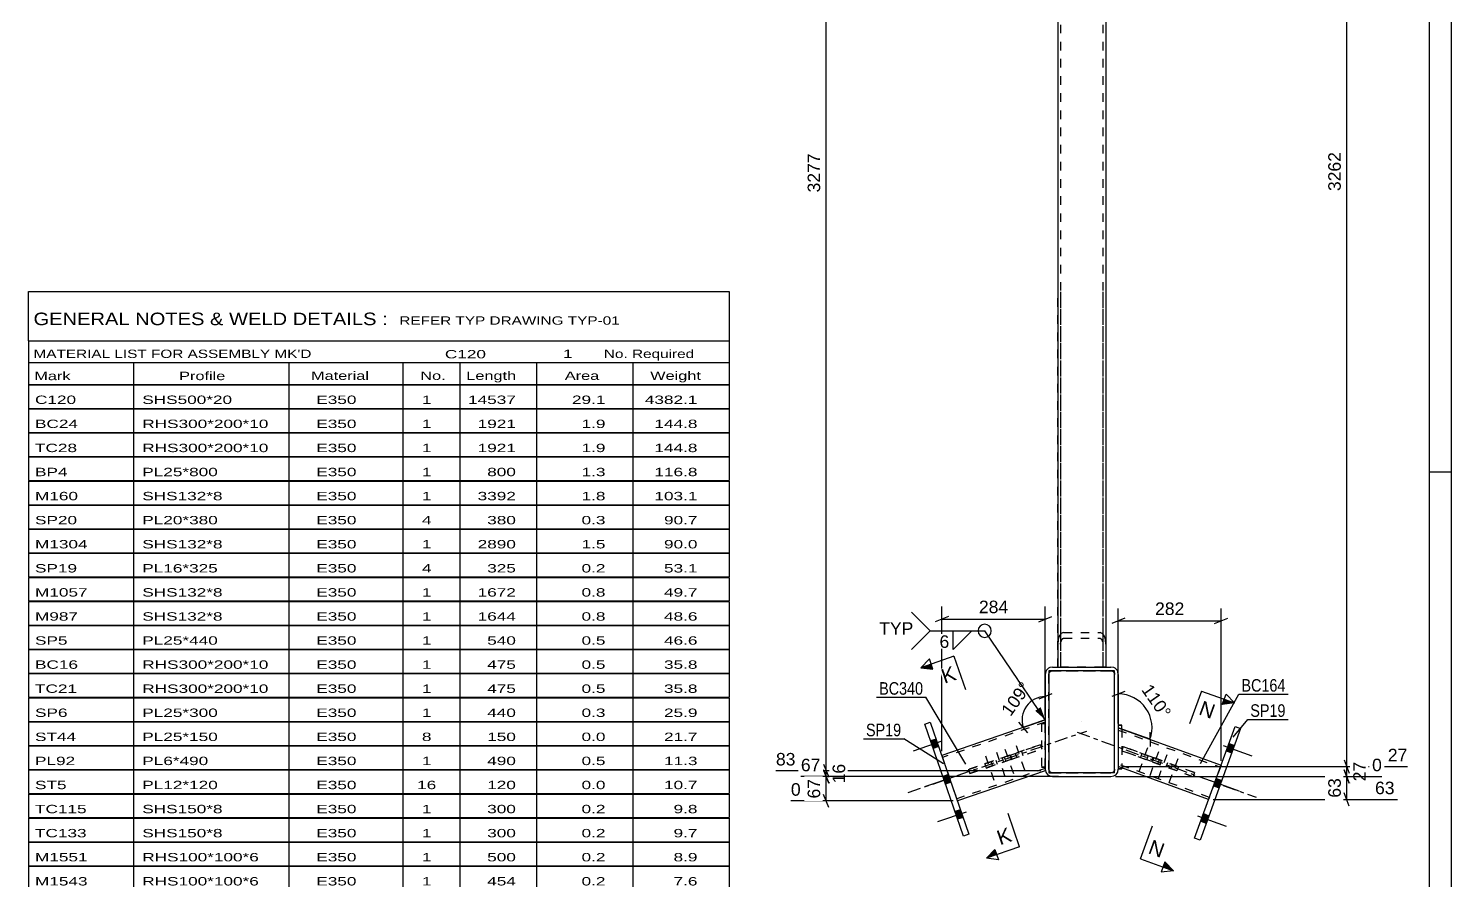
# Model space of a CAD drawing. Header units: millimetres. Extents: x -135 to 706, y -238 to 356.
# Drawn here: x 381.3 to 706.3, y -33.7 to 161 of the extents above; entities that cross this region are included whole.
import ezdxf

# ---------------------------------------------------------------- set-up
doc = ezdxf.new("R2010")
doc.units = ezdxf.units.MM
doc.linetypes.add('DXK_LINE_DOT2', pattern=[3.9198, 1.9599, -1.9599])
doc.linetypes.add('DXK_LINE_DOT3', pattern=[5.9187, 2.979, -0.9799, 0.9799, -0.9799])
doc.styles.add('Arial', font='ARIAL.TTF', dxfattribs={"height": 0.2})
doc.styles.add('Arial Narrow', font='ARIALN.TTF', dxfattribs={"height": 0.2})

# ---------------------------------------------------------------- blocks, each defined once
blk = doc.blocks.new('Unknown-284933639-1134')
at = {"color": 5, "linetype": 'Continuous'}
for p, q in [((706.34, -238.39), (706.34, 355.61)), ((701.34, -233.39), (701.34, 350.61)), ((706.34, 59.61), (701.34, 59.61))]:
    blk.add_line(p, q, dxfattribs=at)
blk = doc.blocks.new('Part-284933639-14030 - 13959')
at = {"color": 2, "linetype": 'Continuous'}
for p, q in [((631.07, 1.81), (630.23, 1.81)), ((631.07, 1.81), (631.07, 1.81)), ((631.07, 0.9), (631.07, 1.81)), ((631.07, -8.19), (630.23, -8.19)), ((631.07, -7.97), (631.07, -8.19)), ((631.07, -8.19), (631.07, -8.19))]:
    blk.add_line(p, q, dxfattribs=at)
at = {"color": 7, "linetype": 'DXK_LINE_DOT2'}
for p, q in [((630.23, 1.81), (631.07, 1.81)), ((630.23, 1.81), (630.23, -8.19)), ((631.07, 0.9), (631.07, -7.97)), ((630.23, -8.19), (631.07, -8.19))]:
    blk.add_line(p, q, dxfattribs=at)
blk = doc.blocks.new('Part-284933639-13966 - 13959')
at = {"color": 2, "linetype": 'Continuous'}
for p, q in [((616.4, 255.89), (616.4, 15.06)), ((627.4, 255.89), (627.4, 15.06))]:
    blk.add_line(p, q, dxfattribs=at)
at = {"color": 7, "linetype": 'DXK_LINE_DOT2'}
for p, q in [((617.07, 255.89), (617.07, 15.06)), ((626.73, 255.89), (626.73, 15.06)), ((626.73, 15.06), (616.4, 15.06)), ((616.4, 15.06), (616.4, 15.06)), ((616.4, 15.06), (617.22, 15.06)), ((617.07, 15.06), (627.4, 15.06)), ((617.07, 15.06), (617.07, 15.06)), ((627.4, 15.06), (626.58, 15.06)), ((626.73, 15.06), (626.73, 15.06)), ((627.4, 15.06), (627.4, 15.06))]:
    blk.add_line(p, q, dxfattribs=at)
blk = doc.blocks.new('Part-284933639-13969 - 13959')
at = {"color": 7, "linetype": 'DXK_LINE_DOT3'}
blk.add_line((620.84, 0.19), (661.7, -14.69), dxfattribs=at)
at = {"color": 2, "linetype": 'Continuous'}
for p, q in [((630.23, 1.2), (653.72, -7.35)), ((650.87, -15.18), (630.23, -7.67))]:
    blk.add_line(p, q, dxfattribs=at)
at = {"color": 7, "linetype": 'DXK_LINE_DOT2'}
for p, q in [((630.23, 1.2), (630.23, -7.67)), ((630.23, 0.67), (653.55, -7.82)), ((651.05, -14.71), (630.23, -7.14)), ((653.72, -7.35), (650.87, -15.18))]:
    blk.add_line(p, q, dxfattribs=at)
blk = doc.blocks.new('Part-284933639-13962 - 13959')
at = {"color": 2, "linetype": 'Continuous'}
for p, q in [((613.69, 14.03), (613.57, 13.39)), ((613.57, 13.39), (613.57, -8.28)), ((615.23, 15.06), (614.59, 14.93)), ((615.23, 15.06), (628.57, 15.06)), ((615.23, 15.06), (615.23, 15.06)), ((628.57, 15.06), (628.57, 15.06)), ((629.2, 14.93), (628.57, 15.06)), ((630.23, 13.39), (630.11, 14.03)), ((630.23, 13.39), (630.23, -8.28)), ((613.57, -8.28), (613.69, -8.92)), ((630.11, -8.92), (630.23, -8.28)), ((614.59, -9.82), (615.23, -9.94)), ((615.23, -9.94), (628.57, -9.94)), ((615.23, -9.94), (615.23, -9.94)), ((628.57, -9.94), (629.2, -9.82)), ((628.57, -9.94), (628.57, -9.94))]:
    blk.add_line(p, q, dxfattribs=at)
at = {"color": 7, "linetype": 'DXK_LINE_DOT2'}
for p, q in [((614.4, 13.39), (614.46, 13.71)), ((614.4, 13.39), (614.4, 13.39)), ((614.4, -8.28), (614.4, 13.39)), ((614.91, 14.16), (615.23, 14.22)), ((615.23, 14.22), (615.23, 14.22)), ((615.23, 14.22), (628.57, 14.22)), ((628.57, 14.22), (628.57, 14.22)), ((628.57, 14.22), (628.88, 14.16)), ((629.34, 13.71), (629.4, 13.39)), ((629.4, 13.39), (629.4, 13.39)), ((629.4, -8.28), (629.4, 13.39)), ((614.4, -8.28), (614.4, -8.28)), ((614.46, -8.6), (614.4, -8.28)), ((615.23, -9.11), (614.91, -9.05)), ((615.23, -9.11), (615.23, -9.11)), ((615.23, -9.11), (628.57, -9.11)), ((628.88, -9.05), (628.57, -9.11)), ((628.57, -9.11), (628.57, -9.11)), ((629.4, -8.28), (629.34, -8.6)), ((629.4, -8.28), (629.4, -8.28))]:
    blk.add_line(p, q, dxfattribs=at)
at = {"color": 7, "linetype": 'DXK_LINE_DOT3'}
blk.add_line((621.9, 2.56), (621.9, 2.56), dxfattribs=at)
at = {"color": 2, "linetype": 'Continuous'}
for centre, start, end in [((615.23, 13.39), 112.5, 157.5), ((628.57, 13.39), 22.5, 67.5), ((615.23, -8.28), 202.5, 247.5), ((628.57, -8.28), 292.5, 337.5)]:
    blk.add_arc(centre, 1.67, start, end, dxfattribs=at)
at = {"color": 7, "linetype": 'DXK_LINE_DOT2'}
for centre, start, end in [((615.23, 13.39), 112.5, 157.5), ((628.57, 13.39), 22.5, 67.5), ((615.23, -8.28), 202.5, 247.5), ((628.57, -8.28), 292.5, 337.5)]:
    blk.add_arc(centre, 0.833, start, end, dxfattribs=at)
blk = doc.blocks.new('Part-284933639-13965 - 13959')
at = {"color": 7, "linetype": 'DXK_LINE_DOT2'}
for p, q in [((616.4, 15.06), (616.4, 100.81)), ((617.07, 100.81), (617.07, 15.06)), ((626.73, 100.81), (626.73, 15.06)), ((627.4, 100.81), (627.4, 15.06)), ((617.48, 22.85), (617.22, 22.75)), ((617.73, 22.96), (617.48, 22.85)), ((617.73, 22.96), (626.07, 22.96)), ((626.58, 22.75), (626.07, 22.96)), ((616.5, 21.32), (616.4, 20.3)), ((617.07, 20.3), (617.12, 20.81)), ((617.48, 21.53), (617.73, 21.63)), ((617.73, 21.63), (626.07, 21.63)), ((626.07, 21.63), (626.32, 21.53)), ((626.68, 20.81), (626.73, 20.3)), ((627.4, 20.3), (627.3, 21.32)), ((616.4, 15.06), (616.4, 15.06)), ((616.4, 15.06), (617.07, 15.06)), ((616.4, 15.06), (616.5, 15.06)), ((616.5, 15.06), (616.79, 15.06)), ((616.79, 15.06), (627.4, 15.06)), ((617.07, 15.06), (626.68, 15.06)), ((626.68, 15.06), (626.73, 15.06)), ((627.4, 15.06), (626.73, 15.06)), ((627.4, 15.06), (627.4, 15.06))]:
    blk.add_line(p, q, dxfattribs=at)
for centre, radius, start, end in [((619.02, 20.95), 2.55, 134.9228, 171.7003), ((624.78, 20.95), 2.55, 8.2997, 45.0772), ((618.38, 20.63), 1.27, 134.9228, 171.7003), ((625.42, 20.63), 1.27, 8.2997, 45.0772)]:
    blk.add_arc(centre, radius, start, end, dxfattribs=at)
blk = doc.blocks.new('Part-284933639-14051 - 13959')
at = {"color": 7, "linetype": 'DXK_LINE_DOT2'}
for p, q in [((612.45, -2.68), (605.44, -5.09)), ((605.52, -5.06), (612.45, -2.68)), ((612.45, -2.68), (612.45, -2.68)), ((612.45, -2.68), (612.77, -3.62)), ((612.45, -2.68), (612.77, -3.62)), ((596.01, -8.34), (605.52, -5.06)), ((605.44, -5.09), (596.01, -8.34)), ((605.85, -6.01), (596.33, -9.28)), ((596.33, -9.28), (605.77, -6.03)), ((605.44, -5.09), (605.77, -6.03)), ((605.52, -5.06), (605.85, -6.01)), ((605.77, -6.03), (612.77, -3.62)), ((605.85, -6.01), (612.77, -3.62)), ((612.77, -3.62), (612.77, -3.62)), ((596.01, -8.34), (596.33, -9.28))]:
    blk.add_line(p, q, dxfattribs=at)
blk = doc.blocks.new('Part-284933639-13987 - 13959')
at = {"color": 7, "linetype": 'DXK_LINE_DOT3'}
blk.add_line((582.26, -13.58), (623.02, 0.45), dxfattribs=at)
at = {"color": 2, "linetype": 'Continuous'}
for p, q in [((613.57, 3.01), (589.93, -5.13)), ((613.57, -8.62), (593.51, -15.53)), ((613.57, -8.28), (613.57, -8.31)), ((613.57, -8.31), (613.57, -8.62))]:
    blk.add_line(p, q, dxfattribs=at)
at = {"color": 7, "linetype": 'DXK_LINE_DOT2'}
for p, q in [((613.57, 2.48), (590.09, -5.6)), ((613.57, 3.01), (613.57, -8.28)), ((589.93, -5.13), (593.51, -15.53)), ((613.57, -8.09), (593.35, -15.05))]:
    blk.add_line(p, q, dxfattribs=at)
blk = doc.blocks.new('Part-284933639-13990 - 13959')
at = {"color": 2, "linetype": 'Continuous'}
for p, q in [((647.67, -23.99), (656.93, 1.46)), ((658.18, 1), (648.92, -24.45)), ((656.93, 1.46), (658.18, 1)), ((648.92, -24.45), (647.67, -23.99))]:
    blk.add_line(p, q, dxfattribs=at)
blk = doc.blocks.new('Part-284933639-13991 - 13959')
at = {"color": 2, "linetype": 'Continuous'}
for p, q in [((586.05, 2.04), (587.31, 2.48)), ((594.86, -23.56), (586.05, 2.04)), ((587.31, 2.48), (596.13, -23.13)), ((596.13, -23.13), (594.86, -23.56))]:
    blk.add_line(p, q, dxfattribs=at)
blk = doc.blocks.new('Part-284933639-14018 - 13959')
at = {"color": 7, "linetype": 'DXK_LINE_DOT2'}
for p, q in [((612.73, 2.2), (613.57, 2.2)), ((612.73, 2.2), (612.73, -7.8)), ((613.57, 2.2), (612.73, 2.2)), ((613.57, -7.8), (613.57, 2.2)), ((612.73, -7.8), (613.57, -7.8)), ((613.57, -7.8), (612.73, -7.8))]:
    blk.add_line(p, q, dxfattribs=at)
blk = doc.blocks.new('Part-284933639-14046 - 13959')
at = {"color": 2, "linetype": 'Continuous'}
for p, q in [((629.4, 14.22), (614.4, 14.22)), ((614.4, 14.22), (614.4, -9.11)), ((629.4, -9.11), (629.4, 14.22)), ((629.4, -9.11), (614.4, -9.11))]:
    blk.add_line(p, q, dxfattribs=at)
at = {"color": 7, "linetype": 'DXK_LINE_DOT2'}
for p, q in [((614.4, 14.22), (629.4, 14.22)), ((614.4, -9.11), (629.4, -9.11))]:
    blk.add_line(p, q, dxfattribs=at)
blk = doc.blocks.new('Part-284933639-14057 - 13959')
at = {"color": 7, "linetype": 'DXK_LINE_DOT2'}
for p, q in [((631.37, -3.11), (631.02, -4.05)), ((631.37, -3.11), (631.02, -4.05)), ((631.37, -3.11), (631.37, -3.11)), ((631.37, -3.11), (638.23, -5.61)), ((638.33, -5.65), (631.37, -3.11)), ((631.02, -4.05), (631.02, -4.05)), ((637.89, -6.55), (631.02, -4.05)), ((631.02, -4.05), (637.99, -6.59)), ((638.23, -5.61), (637.89, -6.55)), ((638.33, -5.65), (637.99, -6.59)), ((638.23, -5.61), (647.68, -9.05)), ((647.68, -9.05), (638.33, -5.65)), ((647.34, -9.99), (637.89, -6.55)), ((637.99, -6.59), (647.34, -9.99)), ((647.68, -9.05), (647.34, -9.99))]:
    blk.add_line(p, q, dxfattribs=at)
blk = doc.blocks.new('Bolt-284933639-14067 - 13959')
at = {"linetype": 'Continuous'}
for points in [[(656.16, -4.56), (656.79, -2.83), (655.53, -2.38), (654.91, -4.1)], [(656.16, -4.56), (656.79, -2.83), (655.53, -2.38), (654.91, -4.1)], [(656.16, -4.56), (656.79, -2.83), (655.53, -2.38), (654.91, -4.1)], [(653.25, -12.54), (653.88, -10.82), (652.63, -10.36), (652, -12.09)], [(653.25, -12.54), (653.88, -10.82), (652.63, -10.36), (652, -12.09)], [(650.32, -20.61), (650.94, -18.89), (649.69, -18.43), (649.06, -20.15)], [(650.32, -20.61), (650.94, -18.89), (649.69, -18.43), (649.06, -20.15)], [(650.32, -20.61), (650.94, -18.89), (649.69, -18.43), (649.06, -20.15)]]:
    blk.add_hatch(color=1, dxfattribs=at).paths.add_polyline_path(points)
at = {"color": 1, "linetype": 'Continuous'}
for p, q in [((654.2, -2.87), (660.7, -5.23)), ((654.2, -2.87), (660.7, -5.23)), ((654.2, -2.87), (660.7, -5.23)), ((655.53, -2.38), (656.79, -2.83)), ((655.53, -2.38), (656.79, -2.83)), ((655.53, -2.38), (656.79, -2.83)), ((654.91, -4.1), (656.16, -4.56)), ((654.91, -4.1), (656.16, -4.56)), ((654.91, -4.1), (656.16, -4.56)), ((651.3, -10.86), (657.79, -13.22)), ((651.3, -10.86), (657.79, -13.22)), ((652, -12.09), (653.25, -12.54)), ((652, -12.09), (653.25, -12.54)), ((652.63, -10.36), (653.88, -10.82)), ((652.63, -10.36), (653.88, -10.82)), ((648.36, -18.92), (654.86, -21.29)), ((648.36, -18.92), (654.86, -21.29)), ((648.36, -18.92), (654.86, -21.29)), ((649.69, -18.43), (650.94, -18.89)), ((649.69, -18.43), (650.94, -18.89)), ((649.69, -18.43), (650.94, -18.89)), ((649.06, -20.15), (650.32, -20.61)), ((649.06, -20.15), (650.32, -20.61)), ((649.06, -20.15), (650.32, -20.61))]:
    blk.add_line(p, q, dxfattribs=at)
blk = doc.blocks.new('Bolt-284933639-14068 - 13959')
at = {"linetype": 'Continuous'}
for points in [[(587.38, -1.82), (587.97, -3.55), (589.24, -3.12), (588.64, -1.38)], [(587.38, -1.82), (587.97, -3.55), (589.24, -3.12), (588.64, -1.38)], [(587.38, -1.82), (587.97, -3.55), (589.24, -3.12), (588.64, -1.38)], [(590.17, -9.93), (590.77, -11.67), (592.03, -11.23), (591.43, -9.5)], [(590.17, -9.93), (590.77, -11.67), (592.03, -11.23), (591.43, -9.5)], [(592.94, -17.97), (593.54, -19.7), (594.8, -19.27), (594.2, -17.54)], [(592.94, -17.97), (593.54, -19.7), (594.8, -19.27), (594.2, -17.54)], [(592.94, -17.97), (593.54, -19.7), (594.8, -19.27), (594.2, -17.54)]]:
    blk.add_hatch(color=1, dxfattribs=at).paths.add_polyline_path(points)
at = {"color": 1, "linetype": 'Continuous'}
for p, q in [((589.96, -1.9), (583.42, -4.15)), ((589.96, -1.9), (583.42, -4.15)), ((589.96, -1.9), (583.42, -4.15)), ((588.64, -1.38), (587.38, -1.82)), ((588.64, -1.38), (587.38, -1.82)), ((588.64, -1.38), (587.38, -1.82)), ((589.24, -3.12), (587.97, -3.55)), ((589.24, -3.12), (587.97, -3.55)), ((589.24, -3.12), (587.97, -3.55)), ((591.43, -9.5), (590.17, -9.93)), ((591.43, -9.5), (590.17, -9.93)), ((592.76, -10.01), (586.22, -12.26)), ((592.76, -10.01), (586.22, -12.26)), ((592.03, -11.23), (590.77, -11.67)), ((592.03, -11.23), (590.77, -11.67)), ((595.52, -18.05), (588.98, -20.3)), ((595.52, -18.05), (588.98, -20.3)), ((595.52, -18.05), (588.98, -20.3)), ((594.2, -17.54), (592.94, -17.97)), ((594.2, -17.54), (592.94, -17.97)), ((594.2, -17.54), (592.94, -17.97)), ((594.8, -19.27), (593.54, -19.7)), ((594.8, -19.27), (593.54, -19.7)), ((594.8, -19.27), (593.54, -19.7))]:
    blk.add_line(p, q, dxfattribs=at)
blk = doc.blocks.new('Bolt-284933639-14074 - 13959')
at = {"color": 1, "linetype": 'DXK_LINE_DOT2'}
for p, q in [((606.88, -2.83), (608.91, -8.74)), ((599.92, -5.23), (601.95, -11.14)), ((602.27, -6.18), (602.59, -7.13)), ((602.43, -4.36), (604.47, -10.27)), ((603.69, -5.69), (604.01, -6.64)), ((604.19, -5.52), (604.52, -6.46)), ((604.36, -3.7), (606.39, -9.61)), ((605.61, -5.03), (605.94, -5.98)), ((606.71, -4.65), (607.03, -5.6)), ((608.13, -4.16), (608.45, -5.11)), ((599.75, -7.05), (600.08, -7.99)), ((601.17, -6.56), (601.5, -7.5))]:
    blk.add_line(p, q, dxfattribs=at)
blk = doc.blocks.new('Bolt-284933639-14080 - 13959')
at = {"color": 1, "linetype": 'DXK_LINE_DOT2'}
for p, q in [((636.92, -3.36), (634.78, -9.24)), ((635.64, -4.67), (635.3, -5.61)), ((637.05, -5.18), (636.71, -6.12)), ((639.43, -4.28), (637.29, -10.15)), ((638.15, -5.58), (637.81, -6.52)), ((641.32, -4.96), (639.18, -10.84)), ((639.56, -6.1), (639.22, -7.04)), ((640.04, -6.27), (639.7, -7.21)), ((643.83, -5.88), (641.69, -11.75)), ((641.45, -6.79), (641.11, -7.73)), ((642.55, -7.19), (642.21, -8.13)), ((643.96, -7.7), (643.62, -8.64))]:
    blk.add_line(p, q, dxfattribs=at)
blk = doc.blocks.new('StraightDimension-284933639-15331 - 13959')
at = {"color": 7, "linetype": 'Continuous'}
for p, q in [((563.5, -8.62), (563.5, 264.49)), ((612.57, -8.62), (552.05, -8.62)), ((562.9, -7.12), (564.1, -10.12))]:
    blk.add_line(p, q, dxfattribs=at)
at = {"color": 0}
blk.add_wipeout([(562.75, 132.98), (558.55, 132.98), (558.55, 122.89), (562.75, 122.89)], dxfattribs=at)
at = {"color": 3, "style": 'Arial'}
blk.add_text('3277', height=2.865, rotation=90.0002, dxfattribs=at).set_placement((562.15, 123.49))
blk = doc.blocks.new('StraightDimension-284933639-15332 - 13959')
at = {"color": 7, "linetype": 'Continuous'}
for p, q in [((612.57, -8.62), (552.05, -8.62)), ((562.9, -7.12), (564.1, -10.12)), ((564.1, -11.44), (562.9, -8.44)), ((563.5, -9.94), (563.5, -8.62)), ((616.55, -9.94), (557.75, -9.94))]:
    blk.add_line(p, q, dxfattribs=at)
at = {"color": 0, "linetype": 'Continuous'}
blk.add_wipeout([(557.1, -8.02), (557.1, -3.82), (551.45, -3.82), (551.45, -8.02)], dxfattribs=at)
at = {"color": 0}
blk.add_wipeout([(568.45, -6.46), (564.25, -6.46), (564.25, -12.11), (568.45, -12.11)], dxfattribs=at)
at = {"color": 3, "linetype": 'Continuous', "style": 'Arial'}
blk.add_text('83', height=2.865, dxfattribs=at).set_placement((552.05, -7.42))
at = {"color": 3, "style": 'Arial'}
blk.add_text('16', height=2.865, rotation=90.0002, dxfattribs=at).set_placement((567.85, -11.51))
blk = doc.blocks.new('StraightDimension-284933639-15333 - 13959')
at = {"color": 7, "linetype": 'Continuous'}
for p, q in [((562.9, -8.44), (564.1, -11.44)), ((616.55, -9.94), (557.75, -9.94)), ((563.5, -15.53), (563.5, -9.94)), ((592.51, -15.53), (555.47, -15.53)), ((564.1, -17.03), (562.9, -14.03))]:
    blk.add_line(p, q, dxfattribs=at)
at = {"color": 0}
blk.add_wipeout([(562.75, -9.91), (558.55, -9.91), (558.55, -15.56), (562.75, -15.56)], dxfattribs=at)
at = {"color": 0, "linetype": 'Continuous'}
blk.add_wipeout([(562.8, -9.34), (562.8, -5.14), (557.15, -5.14), (557.15, -9.34)], dxfattribs=at)
at = {"color": 3, "linetype": 'Continuous', "style": 'Arial'}
blk.add_text('67', height=2.865, dxfattribs=at).set_placement((557.75, -8.74))
at = {"color": 0, "linetype": 'Continuous'}
blk.add_wipeout([(558.3, -14.93), (558.3, -10.73), (554.87, -10.73), (554.87, -14.93)], dxfattribs=at)
at = {"color": 3, "linetype": 'Continuous', "style": 'Arial'}
blk.add_text('0', height=2.87, dxfattribs=at).set_placement((555.47, -14.33))
at = {"color": 3, "style": 'Arial'}
blk.add_text('67', height=2.865, rotation=90.0002, dxfattribs=at).set_placement((562.15, -14.96))
blk = doc.blocks.new('StraightDimension-284933639-15400 - 13959')
at = {"color": 7, "linetype": 'Continuous'}
for p, q in [((682.4, -7.67), (682.4, 264.17)), ((681.8, -6.17), (683, -9.17)), ((631.23, -7.67), (696.25, -7.67))]:
    blk.add_line(p, q, dxfattribs=at)
at = {"color": 0}
blk.add_wipeout([(681.65, 133.3), (677.45, 133.3), (677.45, 123.2), (681.65, 123.2)], dxfattribs=at)
at = {"color": 3, "style": 'Arial'}
blk.add_text('3262', height=2.865, rotation=90.0002, dxfattribs=at).set_placement((681.05, 123.8))
blk = doc.blocks.new('StraightDimension-284933639-15401 - 13959')
at = {"color": 7, "linetype": 'Continuous'}
for p, q in [((681.8, -6.17), (683, -9.17)), ((631.23, -7.67), (696.25, -7.67)), ((683, -11.44), (681.8, -8.44)), ((682.4, -9.94), (682.4, -7.67)), ((629.57, -9.94), (690.43, -9.94))]:
    blk.add_line(p, q, dxfattribs=at)
at = {"color": 0, "linetype": 'Continuous'}
blk.add_wipeout([(696.85, -7.07), (696.85, -2.87), (691.2, -2.87), (691.2, -7.07)], dxfattribs=at)
at = {"color": 0}
blk.add_wipeout([(687.35, -5.98), (683.15, -5.98), (683.15, -11.63), (687.35, -11.63)], dxfattribs=at)
at = {"color": 3, "linetype": 'Continuous', "style": 'Arial'}
blk.add_text('27', height=2.865, dxfattribs=at).set_placement((691.8, -6.47))
at = {"color": 3, "style": 'Arial'}
blk.add_text('27', height=2.865, rotation=90.0002, dxfattribs=at).set_placement((686.75, -11.03))
blk = doc.blocks.new('StraightDimension-284933639-15402 - 13959')
at = {"color": 7, "linetype": 'Continuous'}
for p, q in [((681.8, -8.44), (683, -11.44)), ((629.57, -9.94), (690.43, -9.94)), ((682.4, -15.18), (682.4, -9.94)), ((651.87, -15.18), (693.98, -15.18)), ((683, -16.68), (681.8, -13.68))]:
    blk.add_line(p, q, dxfattribs=at)
at = {"color": 0, "linetype": 'Continuous'}
blk.add_wipeout([(691.03, -9.34), (691.03, -5.14), (687.6, -5.14), (687.6, -9.34)], dxfattribs=at)
at = {"color": 0}
blk.add_wipeout([(681.65, -9.74), (677.45, -9.74), (677.45, -15.38), (681.65, -15.38)], dxfattribs=at)
at = {"color": 3, "style": 'Arial'}
blk.add_text('63', height=2.865, rotation=90.0002, dxfattribs=at).set_placement((681.05, -14.78))
at = {"color": 0, "linetype": 'Continuous'}
blk.add_wipeout([(693.92, -14.58), (693.92, -10.38), (688.27, -10.38), (688.27, -14.58)], dxfattribs=at)
at = {"color": 3, "linetype": 'Continuous', "style": 'Arial'}
for s, height, p in [('0', 2.87, (688.2, -8.74)), ('63', 2.865, (688.87, -13.98))]:
    blk.add_text(s, height=height, dxfattribs=at).set_placement(p)
blk = doc.blocks.new('AngleDimension-284933639-15522 - 13959')
at = {"color": 7, "linetype": 'Continuous'}
for p, q in [((615.07, 8.92), (612.07, 7.72)), ((613.57, 8.32), (613.57, 3.01)), ((609.6, 0.06), (607.49, 2.51)), ((608.55, 1.29), (613.57, 3.01)), ((612.62, 2.69), (608.55, 1.29))]:
    blk.add_line(p, q, dxfattribs=at)
blk.add_arc((613.57, 3.01), 5.31, 90, 198.9969, dxfattribs=at)
at = {"color": 0}
blk.add_wipeout([(611.26, 10.47), (607.84, 12.91), (602.34, 5.2), (605.76, 2.76)], dxfattribs=at)
at = {"color": 3, "style": 'Arial'}
blk.add_text('109°', height=2.865, rotation=54.4997, dxfattribs=at).set_placement((605.62, 3.6))
blk = doc.blocks.new('AngleDimension-284933639-15528 - 13959')
at = {"color": 7, "linetype": 'Continuous'}
for p, q in [((631.73, 9.51), (628.73, 8.31)), ((630.23, 8.91), (630.23, 1.2)), ((637.48, -1.44), (630.23, 1.2)), ((631.17, 0.86), (637.48, -1.44)), ((637.43, 0.18), (637.53, -3.05))]:
    blk.add_line(p, q, dxfattribs=at)
blk.add_arc((630.23, 1.2), 7.71, 340, 90, dxfattribs=at)
at = {"color": 0}
blk.add_wipeout([(640, 2.26), (643.44, 4.67), (638.01, 12.43), (634.57, 10.02)], dxfattribs=at)
at = {"color": 3, "style": 'Arial'}
blk.add_text('110°', height=2.865, rotation=-54.9982, dxfattribs=at).set_placement((635.4, 9.87))
blk = doc.blocks.new('StraightDimension-284933639-15573 - 13959')
at = {"color": 7, "linetype": 'Continuous'}
for p, q in [((591.43, 26.62), (588.43, 25.42)), ((589.93, -4.13), (589.93, 28.87)), ((589.93, 26.02), (613.57, 26.02)), ((612.07, 25.42), (615.07, 26.62)), ((613.57, 4.01), (613.57, 28.87))]:
    blk.add_line(p, q, dxfattribs=at)
at = {"color": 0}
blk.add_wipeout([(605.68, 26.77), (605.68, 30.97), (597.81, 30.97), (597.81, 26.77)], dxfattribs=at)
at = {"color": 3, "style": 'Arial'}
blk.add_text('284', height=2.865, dxfattribs=at).set_placement((598.41, 27.37))
blk = doc.blocks.new('StraightDimension-284933639-15584 - 13959')
at = {"color": 7, "linetype": 'Continuous'}
for p, q in [((631.73, 26.21), (628.73, 25.01)), ((630.23, 2.2), (630.23, 28.46)), ((652.22, 25.01), (655.22, 26.21)), ((653.72, -6.35), (653.72, 28.46)), ((630.23, 25.61), (653.72, 25.61))]:
    blk.add_line(p, q, dxfattribs=at)
at = {"color": 0}
blk.add_wipeout([(645.91, 26.36), (645.91, 30.56), (638.04, 30.56), (638.04, 26.36)], dxfattribs=at)
at = {"color": 3, "style": 'Arial'}
blk.add_text('282', height=2.865, dxfattribs=at).set_placement((638.64, 26.96))
blk = doc.blocks.new('Unknown-284933639-22302')
at = {"color": 7, "linetype": 'Continuous'}
for p, q in [((381.34, 100.86), (541.34, 100.86)), ((381.34, 89.61), (381.34, 100.86)), ((541.34, 100.86), (541.34, 89.61)), ((381.34, 89.61), (541.34, 89.61)), ((381.34, 89.61), (381.34, 84.61)), ((541.34, 89.61), (541.34, 84.61)), ((381.34, 84.61), (541.34, 84.61)), ((381.34, 84.61), (381.34, 79.61)), ((405.34, 84.61), (405.34, 79.61)), ((440.84, 84.61), (440.84, 79.61)), ((466.84, 84.61), (466.84, 79.61)), ((479.84, 84.61), (479.84, 79.61)), ((497.34, 84.61), (497.34, 79.61)), ((519.34, 84.61), (519.34, 79.61)), ((541.34, 84.61), (541.34, 79.61)), ((381.34, 79.61), (541.34, 79.61)), ((381.34, 79.56), (381.34, 74.16)), ((381.34, 79.56), (541.34, 79.56)), ((405.34, 79.61), (405.34, 74.11)), ((440.84, 79.61), (440.84, 74.11)), ((466.84, 79.61), (466.84, 74.11)), ((479.84, 79.61), (479.84, 74.11)), ((497.34, 79.61), (497.34, 74.11)), ((519.34, 79.61), (519.34, 74.11)), ((541.34, 79.56), (541.34, 74.16)), ((381.34, 74.16), (541.34, 74.16)), ((381.34, 74.06), (381.34, 68.66)), ((381.34, 74.06), (541.34, 74.06)), ((405.34, 74.11), (405.34, 68.61)), ((440.84, 74.11), (440.84, 68.61)), ((466.84, 74.11), (466.84, 68.61)), ((479.84, 74.11), (479.84, 68.61)), ((497.34, 74.11), (497.34, 68.61)), ((519.34, 74.11), (519.34, 68.61)), ((541.34, 74.06), (541.34, 68.66)), ((381.34, 68.66), (541.34, 68.66)), ((381.34, 68.56), (381.34, 63.16)), ((381.34, 68.56), (541.34, 68.56)), ((405.34, 68.61), (405.34, 63.11)), ((440.84, 68.61), (440.84, 63.11)), ((466.84, 68.61), (466.84, 63.11)), ((479.84, 68.61), (479.84, 63.11)), ((497.34, 68.61), (497.34, 63.11)), ((519.34, 68.61), (519.34, 63.11)), ((541.34, 68.56), (541.34, 63.16)), ((381.34, 63.16), (541.34, 63.16)), ((381.34, 63.06), (381.34, 57.66)), ((381.34, 63.06), (541.34, 63.06)), ((405.34, 63.11), (405.34, 57.61)), ((440.84, 63.11), (440.84, 57.61)), ((466.84, 63.11), (466.84, 57.61)), ((479.84, 63.11), (479.84, 57.61)), ((497.34, 63.11), (497.34, 57.61)), ((519.34, 63.11), (519.34, 57.61)), ((541.34, 63.06), (541.34, 57.66)), ((381.34, 57.66), (541.34, 57.66)), ((381.34, 57.56), (381.34, 52.16)), ((381.34, 57.56), (541.34, 57.56)), ((405.34, 57.61), (405.34, 52.11)), ((440.84, 57.61), (440.84, 52.11)), ((466.84, 57.61), (466.84, 52.11)), ((479.84, 57.61), (479.84, 52.11)), ((497.34, 57.61), (497.34, 52.11)), ((519.34, 57.61), (519.34, 52.11)), ((541.34, 57.56), (541.34, 52.16)), ((381.34, 52.16), (541.34, 52.16)), ((381.34, 52.06), (381.34, 46.66)), ((381.34, 52.06), (541.34, 52.06)), ((405.34, 52.11), (405.34, 46.61)), ((440.84, 52.11), (440.84, 46.61)), ((466.84, 52.11), (466.84, 46.61)), ((479.84, 52.11), (479.84, 46.61)), ((497.34, 52.11), (497.34, 46.61)), ((519.34, 52.11), (519.34, 46.61)), ((541.34, 52.06), (541.34, 46.66)), ((381.34, 46.66), (541.34, 46.66)), ((381.34, 46.56), (381.34, 41.16)), ((381.34, 46.56), (541.34, 46.56)), ((405.34, 46.61), (405.34, 41.11)), ((440.84, 46.61), (440.84, 41.11)), ((466.84, 46.61), (466.84, 41.11)), ((479.84, 46.61), (479.84, 41.11)), ((497.34, 46.61), (497.34, 41.11)), ((519.34, 46.61), (519.34, 41.11)), ((541.34, 46.56), (541.34, 41.16)), ((381.34, 41.16), (541.34, 41.16)), ((381.34, 41.06), (381.34, 35.66)), ((381.34, 41.06), (541.34, 41.06)), ((405.34, 41.11), (405.34, 35.61)), ((440.84, 41.11), (440.84, 35.61)), ((466.84, 41.11), (466.84, 35.61)), ((479.84, 41.11), (479.84, 35.61)), ((497.34, 41.11), (497.34, 35.61)), ((519.34, 41.11), (519.34, 35.61)), ((541.34, 41.06), (541.34, 35.66)), ((381.34, 35.66), (541.34, 35.66)), ((381.34, 35.56), (381.34, 30.16)), ((381.34, 35.56), (541.34, 35.56)), ((405.34, 35.61), (405.34, 30.11)), ((440.84, 35.61), (440.84, 30.11)), ((466.84, 35.61), (466.84, 30.11)), ((479.84, 35.61), (479.84, 30.11)), ((497.34, 35.61), (497.34, 30.11)), ((519.34, 35.61), (519.34, 30.11)), ((541.34, 35.56), (541.34, 30.16)), ((381.34, 30.16), (541.34, 30.16)), ((381.34, 30.06), (381.34, 24.66)), ((381.34, 30.06), (541.34, 30.06)), ((405.34, 30.11), (405.34, 24.61)), ((440.84, 30.11), (440.84, 24.61)), ((466.84, 30.11), (466.84, 24.61)), ((479.84, 30.11), (479.84, 24.61)), ((497.34, 30.11), (497.34, 24.61)), ((519.34, 30.11), (519.34, 24.61)), ((541.34, 30.06), (541.34, 24.66)), ((381.34, 24.66), (541.34, 24.66)), ((381.34, 24.56), (381.34, 19.16)), ((381.34, 24.56), (541.34, 24.56)), ((405.34, 24.61), (405.34, 19.11)), ((440.84, 24.61), (440.84, 19.11)), ((466.84, 24.61), (466.84, 19.11)), ((479.84, 24.61), (479.84, 19.11)), ((497.34, 24.61), (497.34, 19.11)), ((519.34, 24.61), (519.34, 19.11)), ((541.34, 24.56), (541.34, 19.16)), ((381.34, 19.16), (541.34, 19.16)), ((381.34, 19.06), (381.34, 13.66)), ((381.34, 19.06), (541.34, 19.06)), ((405.34, 19.11), (405.34, 13.61)), ((440.84, 19.11), (440.84, 13.61)), ((466.84, 19.11), (466.84, 13.61)), ((479.84, 19.11), (479.84, 13.61)), ((497.34, 19.11), (497.34, 13.61)), ((519.34, 19.11), (519.34, 13.61)), ((541.34, 19.06), (541.34, 13.66)), ((381.34, 13.66), (541.34, 13.66)), ((381.34, 13.56), (381.34, 8.16)), ((381.34, 13.56), (541.34, 13.56)), ((405.34, 13.61), (405.34, 8.11)), ((440.84, 13.61), (440.84, 8.11)), ((466.84, 13.61), (466.84, 8.11)), ((479.84, 13.61), (479.84, 8.11)), ((497.34, 13.61), (497.34, 8.11)), ((519.34, 13.61), (519.34, 8.11)), ((541.34, 13.56), (541.34, 8.16)), ((381.34, 8.16), (541.34, 8.16)), ((381.34, 8.06), (381.34, 2.66)), ((381.34, 8.06), (541.34, 8.06)), ((405.34, 8.11), (405.34, 2.61)), ((440.84, 8.11), (440.84, 2.61)), ((466.84, 8.11), (466.84, 2.61)), ((479.84, 8.11), (479.84, 2.61)), ((497.34, 8.11), (497.34, 2.61)), ((519.34, 8.11), (519.34, 2.61)), ((541.34, 8.06), (541.34, 2.66)), ((381.34, 2.66), (541.34, 2.66)), ((381.34, 2.56), (381.34, -2.84)), ((381.34, 2.56), (541.34, 2.56)), ((405.34, 2.61), (405.34, -2.89)), ((440.84, 2.61), (440.84, -2.89)), ((466.84, 2.61), (466.84, -2.89)), ((479.84, 2.61), (479.84, -2.89)), ((497.34, 2.61), (497.34, -2.89)), ((519.34, 2.61), (519.34, -2.89)), ((541.34, 2.56), (541.34, -2.84)), ((381.34, -2.84), (541.34, -2.84)), ((381.34, -2.94), (381.34, -8.34)), ((381.34, -2.94), (541.34, -2.94)), ((405.34, -2.89), (405.34, -8.39)), ((440.84, -2.89), (440.84, -8.39)), ((466.84, -2.89), (466.84, -8.39)), ((479.84, -2.89), (479.84, -8.39)), ((497.34, -2.89), (497.34, -8.39)), ((519.34, -2.89), (519.34, -8.39)), ((541.34, -2.94), (541.34, -8.34)), ((381.34, -8.34), (541.34, -8.34)), ((381.34, -8.44), (381.34, -13.84)), ((381.34, -8.44), (541.34, -8.44)), ((405.34, -8.39), (405.34, -13.89)), ((440.84, -8.39), (440.84, -13.89)), ((466.84, -8.39), (466.84, -13.89)), ((479.84, -8.39), (479.84, -13.89)), ((497.34, -8.39), (497.34, -13.89)), ((519.34, -8.39), (519.34, -13.89)), ((541.34, -8.44), (541.34, -13.84)), ((381.34, -13.84), (541.34, -13.84)), ((381.34, -13.94), (381.34, -19.34)), ((381.34, -13.94), (541.34, -13.94)), ((405.34, -13.89), (405.34, -19.39)), ((440.84, -13.89), (440.84, -19.39)), ((466.84, -13.89), (466.84, -19.39)), ((479.84, -13.89), (479.84, -19.39)), ((497.34, -13.89), (497.34, -19.39)), ((519.34, -13.89), (519.34, -19.39)), ((541.34, -13.94), (541.34, -19.34)), ((381.34, -19.34), (541.34, -19.34)), ((381.34, -19.44), (381.34, -24.84)), ((381.34, -19.44), (541.34, -19.44)), ((405.34, -19.39), (405.34, -24.89)), ((440.84, -19.39), (440.84, -24.89)), ((466.84, -19.39), (466.84, -24.89)), ((479.84, -19.39), (479.84, -24.89)), ((497.34, -19.39), (497.34, -24.89)), ((519.34, -19.39), (519.34, -24.89)), ((541.34, -19.44), (541.34, -24.84)), ((381.34, -24.84), (541.34, -24.84)), ((381.34, -24.94), (381.34, -30.34)), ((381.34, -24.94), (541.34, -24.94)), ((405.34, -24.89), (405.34, -30.39)), ((440.84, -24.89), (440.84, -30.39)), ((466.84, -24.89), (466.84, -30.39)), ((479.84, -24.89), (479.84, -30.39)), ((497.34, -24.89), (497.34, -30.39)), ((519.34, -24.89), (519.34, -30.39)), ((541.34, -24.94), (541.34, -30.34)), ((381.34, -30.34), (541.34, -30.34)), ((381.34, -30.44), (381.34, -35.84)), ((381.34, -30.44), (541.34, -30.44)), ((405.34, -30.39), (405.34, -35.89)), ((440.84, -30.39), (440.84, -35.89)), ((466.84, -30.39), (466.84, -35.89)), ((479.84, -30.39), (479.84, -35.89)), ((497.34, -30.39), (497.34, -35.89)), ((519.34, -30.39), (519.34, -35.89)), ((541.34, -30.44), (541.34, -35.84))]:
    blk.add_line(p, q, dxfattribs=at)
at = {"color": 7, "style": 'Arial Narrow'}
for s, height, width, p in [('GENERAL NOTES & WELD DETAILS :', 2.8633, 1.4, (382.5, 93.17)), ('REFER TYP DRAWING TYP-01', 1.9089, 1.6, (466.04, 93.27)), ("MATERIAL LIST FOR ASSEMBLY MK'D", 1.9089, 1.6, (382.5, 85.67)), ('C120', 1.909, 1.794707, (476.45, 85.58)), ('1', 1.91, 1.794707, (503.43, 85.67)), ('No. Required', 1.9089, 1.6, (512.76, 85.67)), ('Mark', 1.909, 1.7, (382.68, 80.61)), ('Profile', 1.909, 1.7, (415.76, 80.61)), ('Material', 1.909, 1.7, (445.88, 80.67)), ('No.', 1.909, 1.7, (470.84, 80.67)), ('Length', 1.909, 1.7, (481.34, 80.67)), ('Area', 1.909, 1.7, (503.84, 80.67)), ('Weight', 1.909, 1.7, (523.34, 80.67))]:
    blk.add_text(s, height=height, dxfattribs=dict(at, width=width)).set_placement(p)
at = {"color": 7, "linetype": 'Continuous', "style": 'Arial Narrow', "width": 1.794707}
for s, height, p in [('C120', 1.909, (382.84, 75.17)), ('SHS500*20', 1.909, (407.34, 75.17)), ('E350', 1.909, (447.08, 75.17)), ('1', 1.91, (471.2, 75.17)), ('14537', 1.909, (481.74, 75.17)), ('29.1', 1.909, (505.47, 75.17)), ('4382.1', 1.909, (522.11, 75.17)), ('BC24', 1.909, (382.84, 69.67)), ('RHS300*200*10', 1.9089, (407.34, 69.67)), ('E350', 1.909, (447.08, 69.67)), ('1', 1.91, (471.2, 69.67)), ('1921', 1.909, (483.93, 69.67)), ('1.9', 1.909, (507.66, 69.67)), ('144.8', 1.909, (524.3, 69.67)), ('TC28', 1.909, (382.84, 64.17)), ('RHS300*200*10', 1.9089, (407.34, 64.17)), ('E350', 1.909, (447.08, 64.17)), ('1', 1.91, (471.2, 64.17)), ('1921', 1.909, (483.93, 64.17)), ('1.9', 1.909, (507.66, 64.17)), ('144.8', 1.909, (524.3, 64.17)), ('BP4', 1.909, (382.84, 58.67)), ('PL25*800', 1.909, (407.34, 58.67)), ('E350', 1.909, (447.08, 58.67)), ('1', 1.91, (471.2, 58.67)), ('800', 1.909, (486.11, 58.67)), ('1.3', 1.909, (507.66, 58.67)), ('116.8', 1.909, (524.3, 58.67)), ('M160', 1.909, (382.84, 53.17)), ('SHS132*8', 1.909, (407.34, 53.17)), ('E350', 1.909, (447.08, 53.17)), ('1', 1.91, (471.2, 53.17)), ('3392', 1.909, (483.93, 53.17)), ('1.8', 1.909, (507.66, 53.17)), ('103.1', 1.909, (524.3, 53.17)), ('SP20', 1.909, (382.84, 47.67)), ('PL20*380', 1.909, (407.34, 47.67)), ('E350', 1.909, (447.08, 47.67)), ('4', 1.91, (471.2, 47.67)), ('380', 1.909, (486.11, 47.67)), ('0.3', 1.909, (507.66, 47.67)), ('90.7', 1.909, (526.49, 47.67)), ('M1304', 1.909, (382.84, 42.17)), ('SHS132*8', 1.909, (407.34, 42.17)), ('E350', 1.909, (447.08, 42.17)), ('1', 1.91, (471.2, 42.17)), ('2890', 1.909, (483.93, 42.17)), ('1.5', 1.909, (507.66, 42.17)), ('90.0', 1.909, (526.49, 42.17)), ('SP19', 1.909, (382.84, 36.67)), ('PL16*325', 1.909, (407.34, 36.67)), ('E350', 1.909, (447.08, 36.67)), ('4', 1.91, (471.2, 36.67)), ('325', 1.909, (486.11, 36.67)), ('0.2', 1.909, (507.66, 36.67)), ('53.1', 1.909, (526.49, 36.67)), ('M1057', 1.909, (382.84, 31.17)), ('SHS132*8', 1.909, (407.34, 31.17)), ('E350', 1.909, (447.08, 31.17)), ('1', 1.91, (471.2, 31.17)), ('1672', 1.909, (483.93, 31.17)), ('0.8', 1.909, (507.66, 31.17)), ('49.7', 1.909, (526.49, 31.17)), ('M987', 1.909, (382.84, 25.67)), ('SHS132*8', 1.909, (407.34, 25.67)), ('E350', 1.909, (447.08, 25.67)), ('1', 1.91, (471.2, 25.67)), ('1644', 1.909, (483.93, 25.67)), ('0.8', 1.909, (507.66, 25.67)), ('48.6', 1.909, (526.49, 25.67)), ('SP5', 1.909, (382.84, 20.17)), ('PL25*440', 1.909, (407.34, 20.17)), ('E350', 1.909, (447.08, 20.17)), ('1', 1.91, (471.2, 20.17)), ('540', 1.909, (486.11, 20.17)), ('0.5', 1.909, (507.66, 20.17)), ('46.6', 1.909, (526.49, 20.17)), ('BC16', 1.909, (382.84, 14.67)), ('RHS300*200*10', 1.9089, (407.34, 14.67)), ('E350', 1.909, (447.08, 14.67)), ('1', 1.91, (471.2, 14.67)), ('475', 1.909, (486.11, 14.67)), ('0.5', 1.909, (507.66, 14.67)), ('35.8', 1.909, (526.49, 14.67)), ('TC21', 1.909, (382.84, 9.17)), ('RHS300*200*10', 1.9089, (407.34, 9.17)), ('E350', 1.909, (447.08, 9.17)), ('1', 1.91, (471.2, 9.17)), ('475', 1.909, (486.11, 9.17)), ('0.5', 1.909, (507.66, 9.17)), ('35.8', 1.909, (526.49, 9.17)), ('SP6', 1.909, (382.84, 3.67)), ('PL25*300', 1.909, (407.34, 3.67)), ('E350', 1.909, (447.08, 3.67)), ('1', 1.91, (471.2, 3.67)), ('440', 1.909, (486.11, 3.67)), ('0.3', 1.909, (507.66, 3.67)), ('25.9', 1.909, (526.49, 3.67)), ('ST44', 1.909, (382.84, -1.83)), ('PL25*150', 1.909, (407.34, -1.83)), ('E350', 1.909, (447.08, -1.83)), ('8', 1.91, (471.2, -1.83)), ('150', 1.909, (486.11, -1.83)), ('0.0', 1.909, (507.66, -1.83)), ('21.7', 1.909, (526.49, -1.83)), ('PL92', 1.909, (382.84, -7.33)), ('PL6*490', 1.909, (407.34, -7.33)), ('E350', 1.909, (447.08, -7.33)), ('1', 1.91, (471.2, -7.33)), ('490', 1.909, (486.11, -7.33)), ('0.5', 1.909, (507.66, -7.33)), ('11.3', 1.909, (526.49, -7.33)), ('ST5', 1.909, (382.84, -12.83)), ('PL12*120', 1.909, (407.34, -12.83)), ('E350', 1.909, (447.08, -12.83)), ('16', 1.909, (470.11, -12.83)), ('120', 1.909, (486.11, -12.83)), ('0.0', 1.909, (507.66, -12.83)), ('10.7', 1.909, (526.49, -12.83)), ('TC115', 1.909, (382.84, -18.33)), ('SHS150*8', 1.909, (407.34, -18.33)), ('E350', 1.909, (447.08, -18.33)), ('1', 1.91, (471.2, -18.33)), ('300', 1.909, (486.11, -18.33)), ('0.2', 1.909, (507.66, -18.33)), ('9.8', 1.909, (528.67, -18.33)), ('TC133', 1.909, (382.84, -23.83)), ('SHS150*8', 1.909, (407.34, -23.83)), ('E350', 1.909, (447.08, -23.83)), ('1', 1.91, (471.2, -23.83)), ('300', 1.909, (486.11, -23.83)), ('0.2', 1.909, (507.66, -23.83)), ('9.7', 1.909, (528.67, -23.83)), ('M1551', 1.909, (382.84, -29.33)), ('RHS100*100*6', 1.9089, (407.34, -29.33)), ('E350', 1.909, (447.08, -29.33)), ('1', 1.91, (471.2, -29.33)), ('500', 1.909, (486.11, -29.33)), ('0.2', 1.909, (507.66, -29.33)), ('8.9', 1.909, (528.67, -29.33)), ('M1543', 1.909, (382.84, -34.83)), ('RHS100*100*6', 1.9089, (407.34, -34.83)), ('E350', 1.909, (447.08, -34.83)), ('1', 1.91, (471.2, -34.83)), ('454', 1.909, (486.11, -34.83)), ('0.2', 1.909, (507.66, -34.83)), ('7.6', 1.909, (528.67, -34.83))]:
    blk.add_text(s, height=height, dxfattribs=at).set_placement(p)
blk = doc.blocks.new('WeldMark-284933639-21911 - 13959')
at = {"linetype": 'Continuous'}
blk.add_hatch(color=30, dxfattribs=at).paths.add_polyline_path([(612.5, 5.91), (613.57, 3.01), (611.26, 5.07)])
at = {"color": 3, "linetype": 'Continuous'}
for q in [(583.03, 27.63), (583.03, 19.06)]:
    blk.add_line((587.31, 23.34), q, dxfattribs=at)
at = {"color": 30, "linetype": 'Continuous'}
blk.add_line((613.57, 3.01), (599.73, 23.34), dxfattribs=at)
at = {"color": 3, "linetype": 'Continuous'}
for start, end in [(90, 270), (270, 90)]:
    blk.add_arc((599.73, 23.34), 1.5, start, end, dxfattribs=at)
at = {"color": 0}
blk.add_wipeout([(591.83, 19.24), (591.83, 22.64), (589.21, 22.64), (589.21, 19.24)], dxfattribs=at)
at = {"color": 30, "linetype": 'Continuous'}
blk.add_line((587.31, 23.34), (599.73, 23.34), dxfattribs=at)
at = {"color": 3, "linetype": 'Continuous'}
for p, q in [((592.49, 23.34), (596.78, 23.34)), ((596.78, 23.34), (592.49, 19.06)), ((592.49, 19.06), (592.49, 23.34))]:
    blk.add_line(p, q, dxfattribs=at)
at = {"color": 3, "style": 'Arial'}
blk.add_text('6', height=2.87, dxfattribs=at).set_placement((589.41, 19.44))
at = {"color": 0, "linetype": 'Continuous'}
blk.add_wipeout([(583.41, 22.44), (583.41, 25.44), (575.64, 25.44), (575.64, 22.44)], dxfattribs=at)
blk.add_wipeout([(583.41, 22.44), (583.41, 25.44), (575.64, 25.44), (575.64, 22.44)], dxfattribs=at)
at = {"color": 3, "linetype": 'Continuous', "style": 'Arial'}
blk.add_text('TYP', height=2.865, dxfattribs=at).set_placement((575.64, 22.44))
blk = doc.blocks.new('Mark-284933639-15552 - 13959')
at = {"color": 0}
blk.add_wipeout([(585.67, 8.75), (585.67, 11.75), (575.62, 11.75), (575.62, 8.75)], dxfattribs=at)
blk.add_wipeout([(585.67, 8.75), (585.67, 11.75), (575.62, 11.75), (575.62, 8.75)], dxfattribs=at)
at = {"color": 30, "linetype": 'Continuous'}
for p in [(575.02, 8.15), (595.43, -7.14)]:
    blk.add_line(p, (586.27, 8.15), dxfattribs=at)
at = {"color": 3, "style": 'Arial Narrow'}
blk.add_text('BC340', height=2.863, dxfattribs=at).set_placement((575.62, 8.75))
blk = doc.blocks.new('Mark-284933639-15564 - 13959')
at = {"color": 0}
blk.add_wipeout([(668.43, 3.69), (668.43, 6.69), (660.39, 6.69), (660.39, 3.69)], dxfattribs=at)
blk.add_wipeout([(668.43, 3.69), (668.43, 6.69), (660.39, 6.69), (660.39, 3.69)], dxfattribs=at)
at = {"color": 30, "linetype": 'Continuous'}
for p, q in [((656.48, -0.93), (659.79, 3.09)), ((659.79, 3.09), (669.03, 3.09))]:
    blk.add_line(p, q, dxfattribs=at)
at = {"color": 3, "style": 'Arial Narrow'}
blk.add_text('SP19', height=2.863, dxfattribs=at).set_placement((660.39, 3.69))
blk = doc.blocks.new('SectionMark-284933639-16287 - 13959')
at = {"color": 6, "linetype": 'Continuous'}
for p, q in [((654.85, 8.89), (656.77, 6.86)), ((642.82, -31.46), (640.04, -31.78))]:
    blk.add_line(p, q, dxfattribs=at)
at = {"color": 0, "linetype": 'Continuous'}
for points in [[(651.56, 3.17), (652.76, 6.45), (649.59, 7.61), (648.39, 4.32)], [(640.01, -28.58), (641.2, -25.29), (638.04, -24.13), (636.84, -27.42)]]:
    blk.add_wipeout(points, dxfattribs=at)
at = {"linetype": 'Continuous'}
for points in [[(653.99, 6.54), (654.42, 7.71), (656.77, 6.86)], [(640.47, -30.61), (640.9, -29.43), (642.82, -31.46)]]:
    blk.add_hatch(color=6, dxfattribs=at).paths.add_polyline_path(points)
at = {"color": 6, "linetype": 'Continuous'}
for p, q in [((649.25, 9.59), (646.51, 2.08)), ((649.25, 9.59), (656.77, 6.86)), ((653.99, 6.54), (654.85, 8.89)), ((656.77, 6.86), (653.99, 6.54)), ((635.3, -28.73), (638.04, -21.21)), ((635.3, -28.73), (642.82, -31.46)), ((640.9, -29.43), (640.04, -31.78)), ((642.82, -31.46), (640.9, -29.43))]:
    blk.add_line(p, q, dxfattribs=at)
at = {"color": 3, "linetype": 'Continuous', "style": 'Arial'}
for p in [(648.39, 4.32), (636.84, -27.42)]:
    blk.add_text('N', height=3.34, rotation=-20.002, dxfattribs=at).set_placement(p)
blk = doc.blocks.new('SectionMark-284933639-15777 - 13959')
at = {"color": 6, "linetype": 'Continuous'}
for p, q in [((585.14, 14.92), (587.1, 16.92)), ((602.88, -28.94), (600.11, -28.57))]:
    blk.add_line(p, q, dxfattribs=at)
at = {"color": 0, "linetype": 'Continuous'}
for points in [[(593.47, 12.23), (592.33, 15.54), (589.39, 14.53), (590.53, 11.22)], [(606.16, -24.64), (605.02, -21.33), (602.08, -22.34), (603.22, -25.65)]]:
    blk.add_wipeout(points, dxfattribs=at)
at = {"linetype": 'Continuous'}
for points in [[(587.51, 15.73), (587.91, 14.55), (585.14, 14.92)], [(602.07, -26.58), (602.48, -27.76), (600.11, -28.57)]]:
    blk.add_hatch(color=6, dxfattribs=at).paths.add_polyline_path(points)
at = {"color": 6, "linetype": 'Continuous'}
for p, q in [((592.71, 17.52), (585.14, 14.92)), ((587.91, 14.55), (587.1, 16.92)), ((592.71, 17.52), (595.31, 9.96)), ((585.14, 14.92), (587.91, 14.55)), ((607.68, -25.97), (605.07, -18.4)), ((607.68, -25.97), (600.11, -28.57)), ((600.11, -28.57), (602.07, -26.58)), ((602.07, -26.58), (602.88, -28.94))]:
    blk.add_line(p, q, dxfattribs=at)
at = {"color": 3, "linetype": 'Continuous', "style": 'Arial'}
for p in [(590.53, 11.22), (603.22, -25.65)]:
    blk.add_text('K', height=3.34, rotation=18.9993, dxfattribs=at).set_placement(p)
blk = doc.blocks.new('Mark-284933639-15555 - 13959')
at = {"color": 0}
blk.add_wipeout([(580.66, -0.74), (580.66, 2.26), (572.62, 2.26), (572.62, -0.74)], dxfattribs=at)
blk.add_wipeout([(580.66, -0.74), (580.66, 2.26), (572.62, 2.26), (572.62, -0.74)], dxfattribs=at)
at = {"color": 30, "linetype": 'Continuous'}
for p in [(572.02, -1.34), (590.32, -7.01)]:
    blk.add_line(p, (581.26, -1.34), dxfattribs=at)
at = {"color": 3, "style": 'Arial Narrow'}
blk.add_text('SP19', height=2.863, dxfattribs=at).set_placement((572.62, -0.74))
blk = doc.blocks.new('Mark-284933639-15561 - 13959')
at = {"color": 0}
blk.add_wipeout([(668.42, 9.45), (668.42, 12.45), (658.37, 12.45), (658.37, 9.45)], dxfattribs=at)
blk.add_wipeout([(668.42, 9.45), (668.42, 12.45), (658.37, 12.45), (658.37, 9.45)], dxfattribs=at)
at = {"color": 30, "linetype": 'Continuous'}
for p, q in [((649.05, -6.94), (657.77, 8.85)), ((657.77, 8.85), (669.02, 8.85))]:
    blk.add_line(p, q, dxfattribs=at)
at = {"color": 3, "style": 'Arial Narrow'}
blk.add_text('BC164', height=2.863, dxfattribs=at).set_placement((658.37, 9.45))

msp = doc.modelspace()

# ---------------------------------------------------------------- block references
for name in ['Unknown-284933639-1134', 'Part-284933639-13966 - 13959', 'Unknown-284933639-22302', 'Part-284933639-13965 - 13959', 'Part-284933639-13962 - 13959', 'Part-284933639-14046 - 13959', 'Part-284933639-13987 - 13959', 'Part-284933639-13991 - 13959', 'Part-284933639-14018 - 13959', 'Part-284933639-13969 - 13959', 'Part-284933639-14030 - 13959', 'Part-284933639-13990 - 13959', 'Bolt-284933639-14068 - 13959', 'Part-284933639-14051 - 13959', 'Bolt-284933639-14074 - 13959', 'Part-284933639-14057 - 13959', 'Bolt-284933639-14067 - 13959', 'Bolt-284933639-14080 - 13959']:
    msp.add_blockref(name, (0, 0))

# ---------------------------------------------------------------- next in the draw order: block references
for name in ['StraightDimension-284933639-15331 - 13959', 'StraightDimension-284933639-15400 - 13959']:
    msp.add_blockref(name, (0, 0))

# ---------------------------------------------------------------- next in the draw order: block references
for name in ['AngleDimension-284933639-15522 - 13959', 'StraightDimension-284933639-15401 - 13959', 'StraightDimension-284933639-15332 - 13959']:
    msp.add_blockref(name, (0, 0))

# ---------------------------------------------------------------- next in the draw order: block references
for name in ['AngleDimension-284933639-15528 - 13959', 'StraightDimension-284933639-15333 - 13959', 'StraightDimension-284933639-15402 - 13959']:
    msp.add_blockref(name, (0, 0))

# ---------------------------------------------------------------- next in the draw order: block references
for name in ['StraightDimension-284933639-15573 - 13959', 'StraightDimension-284933639-15584 - 13959']:
    msp.add_blockref(name, (0, 0))

# ---------------------------------------------------------------- next in the draw order: block references
for name in ['WeldMark-284933639-21911 - 13959', 'Mark-284933639-15564 - 13959']:
    msp.add_blockref(name, (0, 0))

# ---------------------------------------------------------------- next in the draw order: block references
for name in ['Mark-284933639-15552 - 13959', 'SectionMark-284933639-16287 - 13959']:
    msp.add_blockref(name, (0, 0))

# ---------------------------------------------------------------- next in the draw order: block references
for name in ['SectionMark-284933639-15777 - 13959', 'Mark-284933639-15561 - 13959']:
    msp.add_blockref(name, (0, 0))

# ---------------------------------------------------------------- next in the draw order: block references
msp.add_blockref('Mark-284933639-15555 - 13959', (0, 0))

doc.saveas('drawing.dxf')
